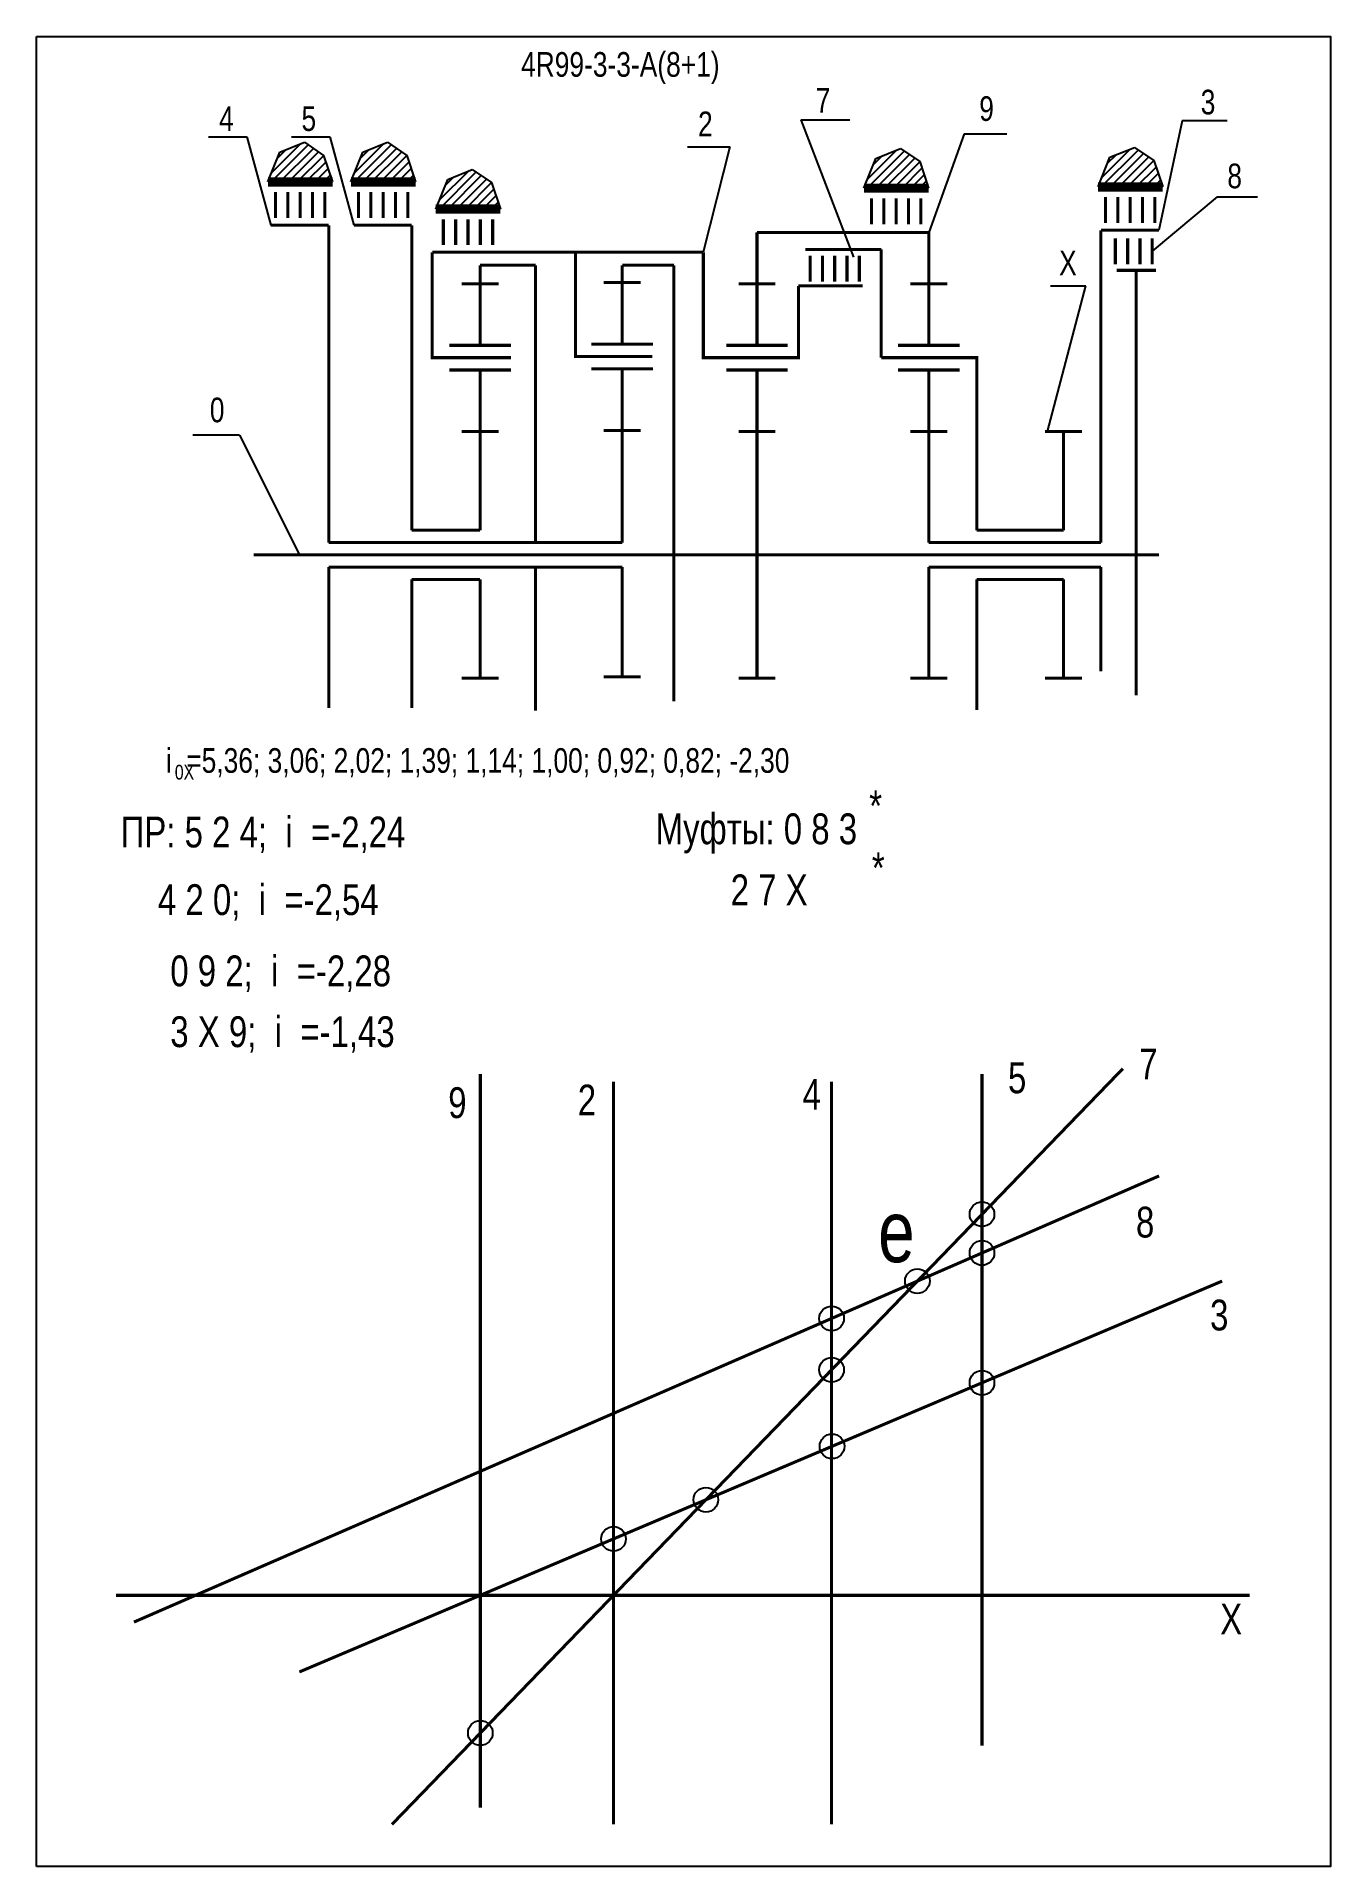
# Model space of a CAD drawing. Extents: x -361 to -151, y 153 to 450.
import ezdxf

# ---------------------------------------------------------------- set-up
doc = ezdxf.new("R2010")
doc.units = 0
doc.header["$LTSCALE"] = 15
doc.layers.add('DIM', color=92, linetype='CONTINUOUS')
doc.layers.add('MAIN', color=5, linetype='CONTINUOUS')
doc.styles.add('AMK', font='amk.shx', dxfattribs={"width": 0.8})

msp = doc.modelspace()

# ---------------------------------------------------------------- hatches: boundary and pattern name
at = {"layer": 'DIM'}
h = msp.add_hatch(dxfattribs=at)
h.set_pattern_fill('_USER', color=0, angle=45, style=0, pattern_type=0)
h.set_pattern_definition([(45, (-71.5261, 0.5734), (-0.7071068, 0.7071068), [])])
h.paths.add_polyline_path([(-321.82, 431.09), (-323.77, 426.27), (-313.27, 426.27), (-314.72, 430.59), (-317.83, 432.71)])
h = msp.add_hatch(dxfattribs=at)
h.set_pattern_fill('_USER', color=0, angle=45, style=0, pattern_type=0)
h.set_pattern_definition([(45, (-58.0385, 0.5734), (-0.7071068, 0.7071068), [])])
h.paths.add_polyline_path([(-308.33, 431.09), (-310.28, 426.27), (-299.78, 426.27), (-301.23, 430.59), (-304.35, 432.71)])
h = msp.add_hatch(dxfattribs=at)
h.set_pattern_fill('_USER', color=0, angle=45, style=0, pattern_type=0)
h.set_pattern_definition([(45, (25.2276, -0.4319), (-0.7071068, 0.7071068), [])])
h.paths.add_polyline_path([(-225.07, 430.09), (-227.01, 425.27), (-216.52, 425.27), (-217.96, 429.59), (-221.08, 431.7)])
h = msp.add_hatch(dxfattribs=at)
h.set_pattern_fill('_USER', color=0, angle=45, style=0, pattern_type=0)
h.set_pattern_definition([(45, (63.22, -0.2431), (-0.7071068, 0.7071068), [])])
h.paths.add_polyline_path([(-187.08, 430.28), (-189.02, 425.46), (-178.52, 425.46), (-179.97, 429.78), (-183.09, 431.89)])
h = msp.add_hatch(dxfattribs=at)
h.set_pattern_fill('_USER', color=0, angle=45, style=0, pattern_type=0)
h.set_pattern_definition([(45, (-44.2765, -3.8257), (-0.7071068, 0.7071068), [])])
h.paths.add_polyline_path([(-294.57, 426.69), (-296.52, 421.87), (-286.02, 421.87), (-287.47, 426.19), (-290.58, 428.31)])

# ---------------------------------------------------------------- linework, layer by layer
at = {"layer": 'DIM', "color": 0}
for p, q in [((-237.25, 436.35), (-229.3, 436.35)), ((-237.25, 436.35), (-228.72, 414.08)), ((-210.72, 434.1), (-216.5, 418.08)), ((-210.72, 434.1), (-203.8, 434.1)), ((-175.34, 436.21), (-179.14, 418.44)), ((-168.08, 436.21), (-175.34, 436.21)), ((-333.42, 433.59), (-327.2, 433.59)), ((-327.2, 433.59), (-323.3, 419.25)), ((-323.77, 426.27), (-321.82, 431.09)), ((-321.82, 431.09), (-317.83, 432.71)), ((-319.94, 433.59), (-313.71, 433.59)), ((-317.83, 432.71), (-314.72, 430.59)), ((-313.71, 433.59), (-309.81, 419.25)), ((-310.28, 426.27), (-308.33, 431.09)), ((-308.33, 431.09), (-304.35, 432.71)), ((-304.35, 432.71), (-301.23, 430.59)), ((-255.67, 431.98), (-248.76, 431.98)), ((-248.76, 431.98), (-253.09, 414.87)), ((-225.07, 430.09), (-221.08, 431.7)), ((-221.08, 431.7), (-217.96, 429.59)), ((-187.08, 430.28), (-183.09, 431.89)), ((-183.09, 431.89), (-179.97, 429.78)), ((-314.72, 430.59), (-313.27, 426.27)), ((-301.23, 430.59), (-299.78, 426.27)), ((-294.57, 426.69), (-290.58, 428.31)), ((-290.58, 428.31), (-287.47, 426.19)), ((-227.01, 425.27), (-225.07, 430.09)), ((-217.96, 429.59), (-216.52, 425.27)), ((-189.02, 425.46), (-187.08, 430.28)), ((-179.97, 429.78), (-178.52, 425.46)), ((-296.52, 421.87), (-294.57, 426.69)), ((-287.47, 426.19), (-286.02, 421.87)), ((-169.68, 423.87), (-180.21, 415.02)), ((-169.68, 423.87), (-163.11, 423.87)), ((-197.21, 385.75), (-190.98, 409.41)), ((-196.71, 409.41), (-190.98, 409.41)), ((-328.36, 385.2), (-335.97, 385.2)), ((-328.36, 385.2), (-318.61, 365.75))]:
    msp.add_line(p, q, dxfattribs=at)
at = {"layer": 'DIM', "color": 0, "const_width": 0.5}
for points in [[(-313.89, 419.25), (-313.89, 367.75)], [(-300.4, 419.25), (-300.4, 369.75)], [(-216.5, 418.08), (-244.37, 418.08)], [(-188.55, 367.75), (-188.55, 418.44)], [(-297.08, 414.87), (-253.09, 414.87)], [(-293.94, 397.75), (-297.08, 397.75), (-297.08, 414.87)], [(-289.32, 412.75), (-280.32, 412.75)], [(-280.32, 412.75), (-280.32, 367.75)], [(-270.59, 397.95), (-273.84, 397.95), (-273.84, 414.87)], [(-266.24, 412.75), (-257.86, 412.75)], [(-257.86, 412.75), (-257.86, 341.99)], [(-249.65, 397.75), (-253.09, 397.75), (-253.09, 414.87)], [(-236.52, 415.32), (-224.2, 415.32)], [(-224.2, 415.32), (-224.2, 397.75)], [(-186.01, 411.93), (-179.62, 411.93)], [(-182.82, 411.93), (-182.82, 342.92)], [(-239.6, 397.75), (-237.64, 397.75), (-237.64, 409.41)], [(-237.64, 409.41), (-227.24, 409.41)], [(-211.67, 397.75), (-208.7, 397.75), (-208.7, 369.75)], [(-300.4, 369.75), (-289.32, 369.75)], [(-326.09, 365.75), (-244.37, 365.75)], [(-313.89, 367.75), (-280.9, 367.75)], [(-280.9, 367.75), (-266.24, 367.75)], [(-244.37, 365.75), (-179.14, 365.75)], [(-216.5, 367.75), (-188.55, 367.75)], [(-313.89, 363.75), (-280.9, 363.75)], [(-313.89, 363.75), (-313.89, 340.91)], [(-280.9, 363.75), (-266.24, 363.75)], [(-280.32, 363.75), (-280.32, 340.45)], [(-216.5, 363.75), (-188.55, 363.75)], [(-188.55, 346.82), (-188.55, 363.75)], [(-300.4, 361.75), (-300.4, 340.91)], [(-300.4, 361.75), (-289.32, 361.75)], [(-208.7, 361.75), (-208.7, 340.59)], [(-184.99, 282.35), (-303.62, 159.69)], [(-289.28, 281.5), (-289.28, 162.38)], [(-267.66, 159.68), (-267.66, 280.23)], [(-179.11, 264.94), (-345.51, 192.52)], [(-318.65, 184.43), (-168.87, 247.87)], [(-348.42, 196.87), (-164.39, 196.87)]]:
    msp.add_lwpolyline(points, dxfattribs=at)
at = {"layer": 'DIM', "color": 0}
for points in [[(-208.7, 369.75, 0.5, 0.5, 0), (-194.62, 369.75, 0.5, 0.5, 0)], [(-208.7, 361.75, 0.5, 0.5, 0), (-194.62, 361.75, 0.5, 0.5, 0)], [(-232.26, 159.68, 0.5, 0.5, 0), (-232.26, 280.23, 0.5, 0.5, 0)], [(-207.85, 281.5, 0.5, 0.5, 0), (-207.85, 172.47, 0.5, 0.5, 0)]]:
    msp.add_lwpolyline(points, format="xyseb", dxfattribs=at)
for centre in [(-207.85, 258.72), (-207.85, 252.44), (-218.34, 247.87), (-232.26, 241.81), (-232.26, 233.47), (-207.85, 231.36), (-232.19, 221.05), (-252.67, 212.38), (-267.66, 206.02), (-289.28, 174.52)]:
    msp.add_circle(centre, 2, dxfattribs=at)
at = {"layer": 'MAIN'}
for points in [[(-361.31, 152.87), (-361.31, 449.87)], [(-361.3, 449.87), (-151.3, 449.87), (-151.3, 152.87), (-361.3, 152.87)]]:
    msp.add_lwpolyline(points, dxfattribs=at)
at = {"layer": 'MAIN', "color": 0}
for points, const_width in [([(-323.77, 426.27), (-313.27, 426.27)], 1.5), ([(-314.53, 424.62), (-314.53, 420.42)], 0.5), ([(-310.28, 426.27), (-299.78, 426.27)], 1.5), ([(-301.05, 424.62), (-301.05, 420.42)], 0.5), ([(-227.01, 425.27), (-216.52, 425.27)], 1.5), ([(-189.02, 425.46), (-178.52, 425.46)], 1.5), ([(-296.52, 421.87), (-286.02, 421.87)], 1.5), ([(-217.78, 423.62), (-217.78, 419.42)], 0.5), ([(-179.79, 423.81), (-179.79, 419.61)], 0.5), ([(-323.3, 419.25), (-313.89, 419.25)], 0.5), ([(-309.81, 419.25), (-300.4, 419.25)], 0.5), ([(-287.28, 420.22), (-287.28, 416.02)], 0.5), ([(-244.37, 409.75), (-244.37, 418.08)], 0.5), ([(-216.5, 399.75), (-216.5, 418.08)], 0.5), ([(-188.55, 418.44), (-179.14, 418.44)], 0.5), ([(-289.32, 409.75), (-289.32, 412.75)], 0.5), ([(-266.24, 409.95), (-266.24, 412.75)], 0.5), ([(-227.76, 414.3), (-227.76, 410.11)], 0.5), ([(-289.32, 409.75), (-292.32, 409.75)], 0.5), ([(-289.32, 399.75), (-289.32, 409.75)], 0.5), ([(-289.32, 409.75), (-286.32, 409.75)], 0.5), ([(-266.24, 409.95), (-269.24, 409.95)], 0.5), ([(-266.24, 399.95), (-266.24, 409.95)], 0.5), ([(-266.24, 409.95), (-263.24, 409.95)], 0.5), ([(-244.37, 409.75), (-247.37, 409.75)], 0.5), ([(-244.37, 399.75), (-244.37, 409.75)], 0.5), ([(-244.37, 409.75), (-241.37, 409.75)], 0.5), ([(-216.5, 409.75), (-219.5, 409.75)], 0.5), ([(-216.5, 409.75), (-213.5, 409.75)], 0.5), ([(-284.32, 397.75), (-293.94, 397.75)], 0.5), ([(-261.37, 397.95), (-270.59, 397.95)], 0.5), ([(-239.6, 397.75), (-249.65, 397.75)], 0.5), ([(-211.67, 397.75), (-224.2, 397.75)], 0.5), ([(-289.32, 395.75), (-294.32, 395.75)], 0.5), ([(-289.32, 385.75), (-289.32, 395.75), (-284.32, 395.75)], 0.5), ([(-266.24, 395.95), (-271.24, 395.95)], 0.5), ([(-266.24, 385.95), (-266.24, 395.95), (-261.24, 395.95)], 0.5), ([(-244.37, 395.75), (-249.37, 395.75)], 0.5), ([(-244.37, 385.75), (-244.37, 395.75), (-239.37, 395.75)], 0.5), ([(-216.5, 395.75), (-221.5, 395.75)], 0.5), ([(-216.5, 385.75), (-216.5, 395.75), (-211.5, 395.75)], 0.5), ([(-266.24, 385.95), (-269.24, 385.95)], 0.5), ([(-266.24, 367.75), (-266.24, 385.95)], 0.5), ([(-266.24, 385.95), (-263.24, 385.95)], 0.5), ([(-289.32, 385.75), (-292.32, 385.75)], 0.5), ([(-289.32, 369.75), (-289.32, 385.75)], 0.5), ([(-289.32, 385.75), (-286.32, 385.75)], 0.5), ([(-244.37, 385.75), (-247.37, 385.75)], 0.5), ([(-244.37, 365.75), (-244.37, 385.75)], 0.5), ([(-244.37, 385.75), (-241.37, 385.75)], 0.5), ([(-216.5, 385.75), (-219.5, 385.75)], 0.5), ([(-216.5, 367.75), (-216.5, 385.75)], 0.5), ([(-216.5, 385.75), (-213.5, 385.75)], 0.5), ([(-194.62, 385.75), (-197.62, 385.75)], 0.5), ([(-194.62, 369.75), (-194.62, 385.75)], 0.5), ([(-194.62, 385.75), (-191.62, 385.75)], 0.5), ([(-244.37, 365.75), (-244.37, 345.75)], 0.5), ([(-266.24, 363.75), (-266.24, 345.95)], 0.5), ([(-216.5, 363.75), (-216.5, 345.75)], 0.5), ([(-289.32, 361.75), (-289.32, 345.75)], 0.5), ([(-194.62, 361.75), (-194.62, 345.75)], 0.5), ([(-289.32, 345.75), (-292.32, 345.75)], 0.5), ([(-289.32, 345.75), (-286.32, 345.75)], 0.5), ([(-266.24, 345.95), (-269.24, 345.95)], 0.5), ([(-266.24, 345.95), (-263.24, 345.95)], 0.5), ([(-244.37, 345.75), (-247.37, 345.75)], 0.5), ([(-244.37, 345.75), (-241.37, 345.75)], 0.5), ([(-216.5, 345.75), (-219.5, 345.75)], 0.5), ([(-216.5, 345.75), (-213.5, 345.75)], 0.5), ([(-194.62, 345.75), (-197.62, 345.75)], 0.5), ([(-194.62, 345.75), (-191.62, 345.75)], 0.5)]:
    msp.add_lwpolyline(points, dxfattribs=dict(at, const_width=const_width))
for points in [[(-322.53, 424.62, 0.5, 0.5, 0), (-322.53, 420.42, 0.5, 0.5, 0)], [(-320.53, 424.62, 0.5, 0.5, 0), (-320.53, 420.42, 0.5, 0.5, 0)], [(-318.53, 424.62, 0.5, 0.5, 0), (-318.53, 420.42, 0.5, 0.5, 0)], [(-316.53, 424.62, 0.5, 0.5, 0), (-316.53, 420.42, 0.5, 0.5, 0)], [(-309.05, 424.62, 0.5, 0.5, 0), (-309.05, 420.42, 0.5, 0.5, 0)], [(-307.05, 424.62, 0.5, 0.5, 0), (-307.05, 420.42, 0.5, 0.5, 0)], [(-305.05, 424.62, 0.5, 0.5, 0), (-305.05, 420.42, 0.5, 0.5, 0)], [(-303.05, 424.62, 0.5, 0.5, 0), (-303.05, 420.42, 0.5, 0.5, 0)], [(-225.78, 423.62, 0.5, 0.5, 0), (-225.78, 419.42, 0.5, 0.5, 0)], [(-223.78, 423.62, 0.5, 0.5, 0), (-223.78, 419.42, 0.5, 0.5, 0)], [(-221.78, 423.62, 0.5, 0.5, 0), (-221.78, 419.42, 0.5, 0.5, 0)], [(-219.78, 423.62, 0.5, 0.5, 0), (-219.78, 419.42, 0.5, 0.5, 0)], [(-187.79, 423.81, 0.5, 0.5, 0), (-187.79, 419.61, 0.5, 0.5, 0)], [(-185.79, 423.81, 0.5, 0.5, 0), (-185.79, 419.61, 0.5, 0.5, 0)], [(-183.79, 423.81, 0.5, 0.5, 0), (-183.79, 419.61, 0.5, 0.5, 0)], [(-181.79, 423.81, 0.5, 0.5, 0), (-181.79, 419.61, 0.5, 0.5, 0)], [(-295.28, 420.22, 0.5, 0.5, 0), (-295.28, 416.02, 0.5, 0.5, 0)], [(-293.28, 420.22, 0.5, 0.5, 0), (-293.28, 416.02, 0.5, 0.5, 0)], [(-291.28, 420.22, 0.5, 0.5, 0), (-291.28, 416.02, 0.5, 0.5, 0)], [(-289.28, 420.22, 0.5, 0.5, 0), (-289.28, 416.02, 0.5, 0.5, 0)], [(-186.21, 417.12, 0.5, 0.5, 0), (-186.21, 412.92, 0.5, 0.5, 0)], [(-184.21, 417.12, 0.5, 0.5, 0), (-184.21, 412.92, 0.5, 0.5, 0)], [(-182.21, 417.12, 0.5, 0.5, 0), (-182.21, 412.92, 0.5, 0.5, 0)], [(-180.21, 417.12, 0.5, 0.5, 0), (-180.21, 412.92, 0.5, 0.5, 0)], [(-235.76, 414.3, 0.5, 0.5, 0), (-235.76, 410.11, 0.5, 0.5, 0)], [(-233.76, 414.3, 0.5, 0.5, 0), (-233.76, 410.11, 0.5, 0.5, 0)], [(-231.76, 414.3, 0.5, 0.5, 0), (-231.76, 410.11, 0.5, 0.5, 0)], [(-229.76, 414.3, 0.5, 0.5, 0), (-229.76, 410.11, 0.5, 0.5, 0)], [(-284.32, 399.75, 0.5, 0.5, 0), (-294.32, 399.75, 0.5, 0.5, 0)], [(-261.24, 399.95, 0.5, 0.5, 0), (-271.24, 399.95, 0.5, 0.5, 0)], [(-239.37, 399.75, 0.5, 0.5, 0), (-249.37, 399.75, 0.5, 0.5, 0)], [(-211.5, 399.75, 0.5, 0.5, 0), (-221.5, 399.75, 0.5, 0.5, 0)]]:
    msp.add_lwpolyline(points, format="xyseb", dxfattribs=at)

# ---------------------------------------------------------------- texts
at = {"layer": 'DIM', "color": 0, "style": 'AMK', "width": 0.8}
for s, height, p in [('4R99-3-3-A(8+1)', 4, (-282.67, 443.35)), ('7', 4, (-234.84, 437.53)), ('9', 4, (-208.3, 436.18)), ('3', 4, (-172.35, 437.24)), ('4', 4, (-331.69, 434.55)), ('5', 4, (-318.31, 434.55)), ('2', 4, (-253.94, 433.7)), ('8', 4, (-168.03, 425.25)), ('X', 4, (-195.33, 411.14)), ('0', 4, (-333.19, 387.27)), ('i  =5,36; 3,06; 2,02; 1,39; 1,14; 1,00; 0,92; 0,82; -2,30', 4, (-340.34, 330.37)), ('0X', 2.4, (-338.87, 329.27)), ('*', 5, (-226.16, 322.51)), ('Муфты: 0 8 3', 5, (-260.82, 318.78)), (' ПР: 5 2 4;  i  =-2,24', 5, (-349.15, 318.26)), ('*', 5, (-225.73, 312.44)), ('     4 2 0;  i  =-2,54', 5, (-349.04, 307.28)), ('       2 7 X', 5, (-259.05, 308.87)), ('    0 9 2;  i  =-2,28', 5, (-345.55, 295.72)), ('    3 X 9;  i  =-1,43', 5, (-345.55, 285.85)), ('7', 5, (-182.34, 280.62)), ('5', 5, (-203.63, 278.36)), ('9', 5, (-294.49, 274.33)), ('2', 5, (-273.46, 274.76)), ('4', 5, (-236.99, 275.68)), ('e', 10, (-224.72, 250.94)), ('8', 5, (-182.86, 254.94)), ('3', 5, (-170.83, 239.86)), ('X', 5, (-169.19, 190.52))]:
    msp.add_text(s, height=height, dxfattribs=at).set_placement(p)

doc.saveas('drawing.dxf')
